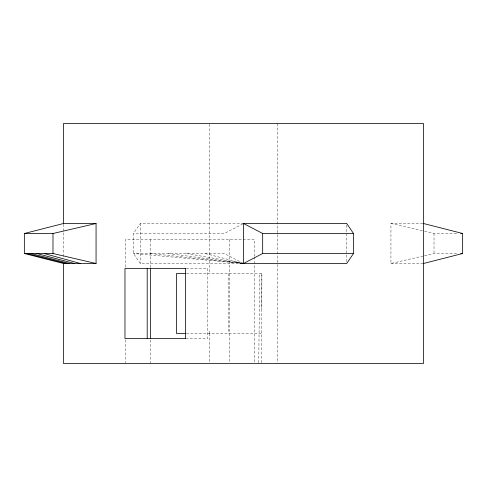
<?xml version="1.0" encoding="UTF-8"?>
<svg xmlns="http://www.w3.org/2000/svg" width="487" height="487" viewBox="0 0 487 487"><rect width="100%" height="100%" fill="white"/><g stroke="black" fill="none" stroke-linecap="round" stroke-linejoin="round"><path stroke-width="0.37" stroke-dasharray="2.44 1.83" d="M261.342 362.736L261.909 273.499L186.32 273.499M209.727 333.498L209.757 330.716M258.755 362.742L259.717 273.499M242.751 263.497L140.262 263.497L133.505 253.502L133.505 233.498L140.262 223.503L242.751 223.503M242.836 223.843L224.324 233.498L133.505 233.498M422.807 223.503L390.939 223.503L390.939 263.497L423.793 255.87M424.524 255.705L434.014 253.502L458.066 253.502M424.524 231.295L434.014 233.498L458.066 233.498M390.939 263.497L422.807 263.497M186.338 268.501L207.821 268.501L207.821 338.495L186.338 338.495M186.32 333.498L261.373 333.498M168.258 253.502L242.745 263.4L133.505 253.502L224.324 253.502L242.836 263.157M150.532 253.502L242.745 263.418M186.564 253.502L242.751 263.37M390.939 223.503L423.793 231.13M205.301 253.502L242.763 263.309M261.373 273.499L261.653 308.788M434.014 233.498L434.014 253.502M346.738 225.012L346.738 261.988M277.487 123.509L277.487 362.736M254.47 256.235L254.47 239.501L125.555 239.501L125.555 267.643M254.47 256.996L254.47 362.73M229.468 239.501L229.468 362.73M228.488 273.499L228.488 333.498M209.513 124.264L209.513 273.499M209.513 333.498L209.513 362.742M150.55 239.501L150.55 267.643M150.55 339.914L150.55 362.73M140.262 223.503L140.262 263.497M125.555 339.914L125.555 362.73M63.511 224.257L63.511 258.213"/><path stroke-width="0.73" d="M353.495 253.502L346.738 263.497L243.5 263.497L243.5 223.503L346.738 223.503L353.495 233.498L353.495 253.502L262.676 253.502L243.5 263.497M24.35 233.498L63.511 223.503L96.061 223.503L96.061 263.497L63.511 263.497L24.35 253.502L24.35 233.498L52.986 233.498L96.061 223.503M423.489 263.497L462.65 253.502L462.65 233.498L423.489 223.503M243.5 223.503L262.676 233.498L353.495 233.498M460.769 233.498L462.65 233.498M24.35 253.502L52.986 253.502L96.061 263.497M460.769 253.502L462.65 253.502M185.845 268.501L124.976 268.501L124.976 338.495L185.845 338.495M185.565 273.499L176.531 273.499L176.531 333.498L185.584 333.498M26.852 253.502L66.244 263.497M31.01 253.502L69.641 263.497M36.781 253.502L74.365 263.497M44.122 253.502L80.373 263.497M262.676 233.498L262.676 253.502M185.596 268.501L185.596 338.495M150.55 268.404L150.55 338.392M147.202 268.501L147.202 338.495M63.511 223.503L63.511 123.509L423.489 123.509L423.489 363.491L63.511 363.491L63.511 263.497M52.986 233.498L52.986 253.502"/></g></svg>
